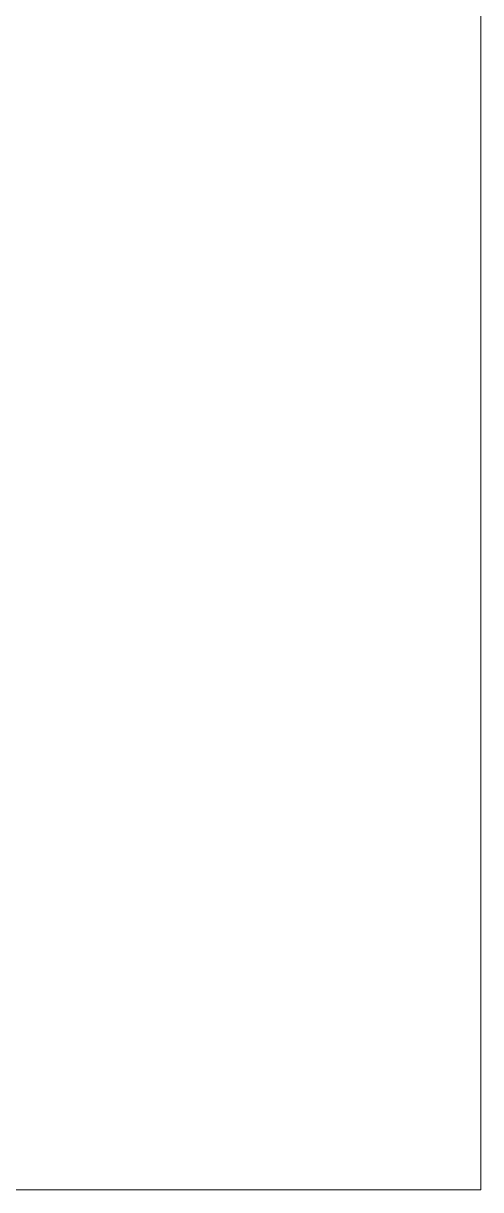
# Model space of a CAD drawing. Header units: millimetres. Extents: x -22227 to 20164, y 15335 to 61747.
# Drawn here: x -5330.8 to -5175.9, y 60746.9 to 61141.6 of the extents above; entities that cross this region are included whole.
import ezdxf

# ---------------------------------------------------------------- set-up
doc = ezdxf.new("R2010")
doc.units = ezdxf.units.MM
doc.layers.add('M-EQPM', color=7, linetype='Continuous', lineweight=5)

# ---------------------------------------------------------------- blocks, each defined once
blk = doc.blocks.new('DanNong_VRV - OD-A-1-1235631-MẶT BẰNG BỐ TRÍ THIẾT BỊ')
at = {"layer": 'M-EQPM'}
for p, q in [((655, -311.78), (655, 688.22)), ((655, -271.95), (655, 650.03)), ((655, 650.03), (655, -271.95)), ((655, 650.03), (655, -271.95)), ((655, 650.03), (655, -271.95)), ((655, 650.03), (655, -271.95)), ((655, 650.03), (655, -271.95)), ((655, 650.03), (655, -271.95)), ((655, 650.03), (655, -271.95)), ((655, 650.03), (655, -271.95)), ((655, 650.03), (655, -271.95)), ((655, 650.03), (655, -271.95)), ((655, -210.68), (655, -206.75)), ((655, -210.68), (655, -217.15)), ((655, -217.15), (655, -234.97)), ((655, -237.65), (655, -234.89)), ((655, -237.65), (655, -244)), ((655, -240.08), (655, -244)), ((655, -260.08), (655, -251.08)), ((655, -260.08), (655, -251.08)), ((655, -295.26), (655, -286.26)), ((655, -295.26), (655, -286.26)), ((-885, -311.78), (655, -311.78)), ((655, -311.78), (-885, -311.78)), ((-841.21, -311.78), (585, -311.78)), ((-223.09, -311.78), (616.87, -311.78)), ((-223.09, -311.78), (616.87, -311.78)), ((-223.09, -311.78), (616.87, -311.78)), ((-223.09, -311.78), (616.87, -311.78)), ((-223.09, -311.78), (616.87, -311.78)), ((-223.09, -311.78), (616.87, -311.78)), ((-223.09, -311.78), (616.87, -311.78)), ((-223.09, -311.78), (616.87, -311.78)), ((-223.09, -311.78), (616.87, -311.78)), ((6.91, -311.78), (616.87, -311.78)), ((6.91, -311.78), (616.87, -311.78)), ((619.88, -311.78), (651.34, -311.78)), ((619.88, -311.78), (651.34, -311.78)), ((631.18, -311.78), (638.18, -311.78)), ((631.18, -311.78), (638.18, -311.78)), ((631.18, -311.78), (638.18, -311.78)), ((631.18, -311.78), (638.18, -311.78)), ((631.18, -311.78), (638.18, -311.78)), ((631.18, -311.78), (638.18, -311.78))]:
    blk.add_line(p, q, dxfattribs=at)
blk = doc.blocks.new('DanNong_VRV - OD-A-1-V165-MẶT BẰNG BỐ TRÍ THIẾT BỊ')
at = {"layer": 'M-EQPM'}
for p, q in [((655, -311.78), (655, 688.22)), ((655, -271.95), (655, 650.03)), ((655, 650.03), (655, -271.95)), ((655, 650.03), (655, -271.95)), ((655, 650.03), (655, -271.95)), ((655, 650.03), (655, -271.95)), ((655, 650.03), (655, -271.95)), ((655, 650.03), (655, -271.95)), ((655, 650.03), (655, -271.95)), ((655, 650.03), (655, -271.95)), ((655, 650.03), (655, -271.95)), ((655, 650.03), (655, -271.95)), ((655, -210.68), (655, -206.75)), ((655, -210.68), (655, -217.15)), ((655, -217.15), (655, -234.97)), ((655, -237.65), (655, -234.89)), ((655, -237.65), (655, -244)), ((655, -240.08), (655, -244)), ((655, -260.08), (655, -251.08)), ((655, -260.08), (655, -251.08)), ((655, -295.26), (655, -286.26)), ((655, -295.26), (655, -286.26)), ((-885, -311.78), (655, -311.78)), ((655, -311.78), (-885, -311.78)), ((-841.21, -311.78), (585, -311.78)), ((-223.09, -311.78), (616.87, -311.78)), ((-223.09, -311.78), (616.87, -311.78)), ((-223.09, -311.78), (616.87, -311.78)), ((-223.09, -311.78), (616.87, -311.78)), ((-223.09, -311.78), (616.87, -311.78)), ((-223.09, -311.78), (616.87, -311.78)), ((-223.09, -311.78), (616.87, -311.78)), ((-223.09, -311.78), (616.87, -311.78)), ((-223.09, -311.78), (616.87, -311.78)), ((6.91, -311.78), (616.87, -311.78)), ((6.91, -311.78), (616.87, -311.78)), ((619.88, -311.78), (651.34, -311.78)), ((619.88, -311.78), (651.34, -311.78)), ((631.18, -311.78), (638.18, -311.78)), ((631.18, -311.78), (638.18, -311.78)), ((631.18, -311.78), (638.18, -311.78)), ((631.18, -311.78), (638.18, -311.78)), ((631.18, -311.78), (638.18, -311.78)), ((631.18, -311.78), (638.18, -311.78))]:
    blk.add_line(p, q, dxfattribs=at)
blk = doc.blocks.new('DanNong_VRV - OD-A-1-V174-MẶT BẰNG BỐ TRÍ THIẾT BỊ')
at = {"layer": 'M-EQPM'}
for p, q in [((655, -311.78), (655, 688.22)), ((655, -311.78), (655, 688.22)), ((655, -271.95), (655, 650.03)), ((655, 650.03), (655, -271.95)), ((655, 650.03), (655, -271.95)), ((655, 650.03), (655, -271.95)), ((655, 650.03), (655, -271.95)), ((655, 650.03), (655, -271.95)), ((655, 650.03), (655, -271.95)), ((655, 650.03), (655, -271.95)), ((655, 650.03), (655, -271.95)), ((655, 650.03), (655, -271.95)), ((655, 650.03), (655, -271.95)), ((655, -271.95), (655, 650.03)), ((655, 650.03), (655, -271.95)), ((655, 650.03), (655, -271.95)), ((655, 650.03), (655, -271.95)), ((655, 650.03), (655, -271.95)), ((655, 650.03), (655, -271.95)), ((655, 650.03), (655, -271.95)), ((655, 650.03), (655, -271.95)), ((655, 650.03), (655, -271.95)), ((655, 650.03), (655, -271.95)), ((655, 650.03), (655, -271.95)), ((655, -210.68), (655, -206.75)), ((655, -210.68), (655, -206.75)), ((655, -210.68), (655, -217.15)), ((655, -210.68), (655, -217.15)), ((655, -217.15), (655, -234.97)), ((655, -217.15), (655, -234.97)), ((655, -237.65), (655, -234.89)), ((655, -237.65), (655, -234.89)), ((655, -237.65), (655, -244)), ((655, -237.65), (655, -244)), ((655, -240.08), (655, -244)), ((655, -240.08), (655, -244)), ((655, -260.08), (655, -251.08)), ((655, -260.08), (655, -251.08)), ((655, -260.08), (655, -251.08)), ((655, -260.08), (655, -251.08)), ((655, -295.26), (655, -286.26)), ((655, -295.26), (655, -286.26)), ((655, -295.26), (655, -286.26)), ((655, -295.26), (655, -286.26)), ((-885, -311.78), (655, -311.78)), ((655, -311.78), (-885, -311.78)), ((-885, -311.78), (655, -311.78)), ((655, -311.78), (-885, -311.78)), ((-841.21, -311.78), (585, -311.78)), ((-841.21, -311.78), (585, -311.78)), ((-223.09, -311.78), (616.87, -311.78)), ((-223.09, -311.78), (616.87, -311.78)), ((-223.09, -311.78), (616.87, -311.78)), ((-223.09, -311.78), (616.87, -311.78)), ((-223.09, -311.78), (616.87, -311.78)), ((-223.09, -311.78), (616.87, -311.78)), ((-223.09, -311.78), (616.87, -311.78)), ((-223.09, -311.78), (616.87, -311.78)), ((-223.09, -311.78), (616.87, -311.78)), ((-223.09, -311.78), (616.87, -311.78)), ((-223.09, -311.78), (616.87, -311.78)), ((-223.09, -311.78), (616.87, -311.78)), ((-223.09, -311.78), (616.87, -311.78)), ((-223.09, -311.78), (616.87, -311.78)), ((-223.09, -311.78), (616.87, -311.78)), ((-223.09, -311.78), (616.87, -311.78)), ((-223.09, -311.78), (616.87, -311.78)), ((-223.09, -311.78), (616.87, -311.78)), ((6.91, -311.78), (616.87, -311.78)), ((6.91, -311.78), (616.87, -311.78)), ((6.91, -311.78), (616.87, -311.78)), ((6.91, -311.78), (616.87, -311.78)), ((619.88, -311.78), (651.34, -311.78)), ((619.88, -311.78), (651.34, -311.78)), ((619.88, -311.78), (651.34, -311.78)), ((619.88, -311.78), (651.34, -311.78)), ((631.18, -311.78), (638.18, -311.78)), ((631.18, -311.78), (638.18, -311.78)), ((631.18, -311.78), (638.18, -311.78)), ((631.18, -311.78), (638.18, -311.78)), ((631.18, -311.78), (638.18, -311.78)), ((631.18, -311.78), (638.18, -311.78)), ((631.18, -311.78), (638.18, -311.78)), ((631.18, -311.78), (638.18, -311.78)), ((631.18, -311.78), (638.18, -311.78)), ((631.18, -311.78), (638.18, -311.78)), ((631.18, -311.78), (638.18, -311.78)), ((631.18, -311.78), (638.18, -311.78))]:
    blk.add_line(p, q, dxfattribs=at)
blk = doc.blocks.new('DanNong_VRV - OD-A-1-V179-MẶT BẰNG BỐ TRÍ THIẾT BỊ')
at = {"layer": 'M-EQPM'}
for p, q in [((655, -311.78), (655, 688.22)), ((655, -311.78), (655, 688.22)), ((655, -271.95), (655, 650.03)), ((655, 650.03), (655, -271.95)), ((655, 650.03), (655, -271.95)), ((655, 650.03), (655, -271.95)), ((655, 650.03), (655, -271.95)), ((655, 650.03), (655, -271.95)), ((655, 650.03), (655, -271.95)), ((655, 650.03), (655, -271.95)), ((655, 650.03), (655, -271.95)), ((655, 650.03), (655, -271.95)), ((655, 650.03), (655, -271.95)), ((655, -271.95), (655, 650.03)), ((655, 650.03), (655, -271.95)), ((655, 650.03), (655, -271.95)), ((655, 650.03), (655, -271.95)), ((655, 650.03), (655, -271.95)), ((655, 650.03), (655, -271.95)), ((655, 650.03), (655, -271.95)), ((655, 650.03), (655, -271.95)), ((655, 650.03), (655, -271.95)), ((655, 650.03), (655, -271.95)), ((655, 650.03), (655, -271.95)), ((655, -210.68), (655, -206.75)), ((655, -210.68), (655, -206.75)), ((655, -210.68), (655, -217.15)), ((655, -210.68), (655, -217.15)), ((655, -217.15), (655, -234.97)), ((655, -217.15), (655, -234.97)), ((655, -237.65), (655, -234.89)), ((655, -237.65), (655, -234.89)), ((655, -237.65), (655, -244)), ((655, -237.65), (655, -244)), ((655, -240.08), (655, -244)), ((655, -240.08), (655, -244)), ((655, -260.08), (655, -251.08)), ((655, -260.08), (655, -251.08)), ((655, -260.08), (655, -251.08)), ((655, -260.08), (655, -251.08)), ((655, -295.26), (655, -286.26)), ((655, -295.26), (655, -286.26)), ((655, -295.26), (655, -286.26)), ((655, -295.26), (655, -286.26)), ((-885, -311.78), (655, -311.78)), ((655, -311.78), (-885, -311.78)), ((-885, -311.78), (655, -311.78)), ((655, -311.78), (-885, -311.78)), ((-841.21, -311.78), (585, -311.78)), ((-841.21, -311.78), (585, -311.78)), ((-223.09, -311.78), (616.87, -311.78)), ((-223.09, -311.78), (616.87, -311.78)), ((-223.09, -311.78), (616.87, -311.78)), ((-223.09, -311.78), (616.87, -311.78)), ((-223.09, -311.78), (616.87, -311.78)), ((-223.09, -311.78), (616.87, -311.78)), ((-223.09, -311.78), (616.87, -311.78)), ((-223.09, -311.78), (616.87, -311.78)), ((-223.09, -311.78), (616.87, -311.78)), ((-223.09, -311.78), (616.87, -311.78)), ((-223.09, -311.78), (616.87, -311.78)), ((-223.09, -311.78), (616.87, -311.78)), ((-223.09, -311.78), (616.87, -311.78)), ((-223.09, -311.78), (616.87, -311.78)), ((-223.09, -311.78), (616.87, -311.78)), ((-223.09, -311.78), (616.87, -311.78)), ((-223.09, -311.78), (616.87, -311.78)), ((-223.09, -311.78), (616.87, -311.78)), ((6.91, -311.78), (616.87, -311.78)), ((6.91, -311.78), (616.87, -311.78)), ((6.91, -311.78), (616.87, -311.78)), ((6.91, -311.78), (616.87, -311.78)), ((619.88, -311.78), (651.34, -311.78)), ((619.88, -311.78), (651.34, -311.78)), ((619.88, -311.78), (651.34, -311.78)), ((619.88, -311.78), (651.34, -311.78)), ((631.18, -311.78), (638.18, -311.78)), ((631.18, -311.78), (638.18, -311.78)), ((631.18, -311.78), (638.18, -311.78)), ((631.18, -311.78), (638.18, -311.78)), ((631.18, -311.78), (638.18, -311.78)), ((631.18, -311.78), (638.18, -311.78)), ((631.18, -311.78), (638.18, -311.78)), ((631.18, -311.78), (638.18, -311.78)), ((631.18, -311.78), (638.18, -311.78)), ((631.18, -311.78), (638.18, -311.78)), ((631.18, -311.78), (638.18, -311.78)), ((631.18, -311.78), (638.18, -311.78))]:
    blk.add_line(p, q, dxfattribs=at)
blk = doc.blocks.new('AK-SGS-M3-Hrvt_rvt-1-MẶT BẰNG BỐ TRÍ THIẾT BỊ')
at = {"layer": 'M-EQPM', "lineweight": 9}
for name in ['DanNong_VRV - OD-A-1-1235631-MẶT BẰNG BỐ TRÍ THIẾT BỊ', 'DanNong_VRV - OD-A-1-V165-MẶT BẰNG BỐ TRÍ THIẾT BỊ', 'DanNong_VRV - OD-A-1-V174-MẶT BẰNG BỐ TRÍ THIẾT BỊ', 'DanNong_VRV - OD-A-1-V179-MẶT BẰNG BỐ TRÍ THIẾT BỊ']:
    blk.add_blockref(name, (-5830.9, 61058.71), dxfattribs=at)

msp = doc.modelspace()

# ---------------------------------------------------------------- block references
at = {"lineweight": 5}
msp.add_blockref('AK-SGS-M3-Hrvt_rvt-1-MẶT BẰNG BỐ TRÍ THIẾT BỊ', (0, 0), dxfattribs=at)

doc.saveas('drawing.dxf')
